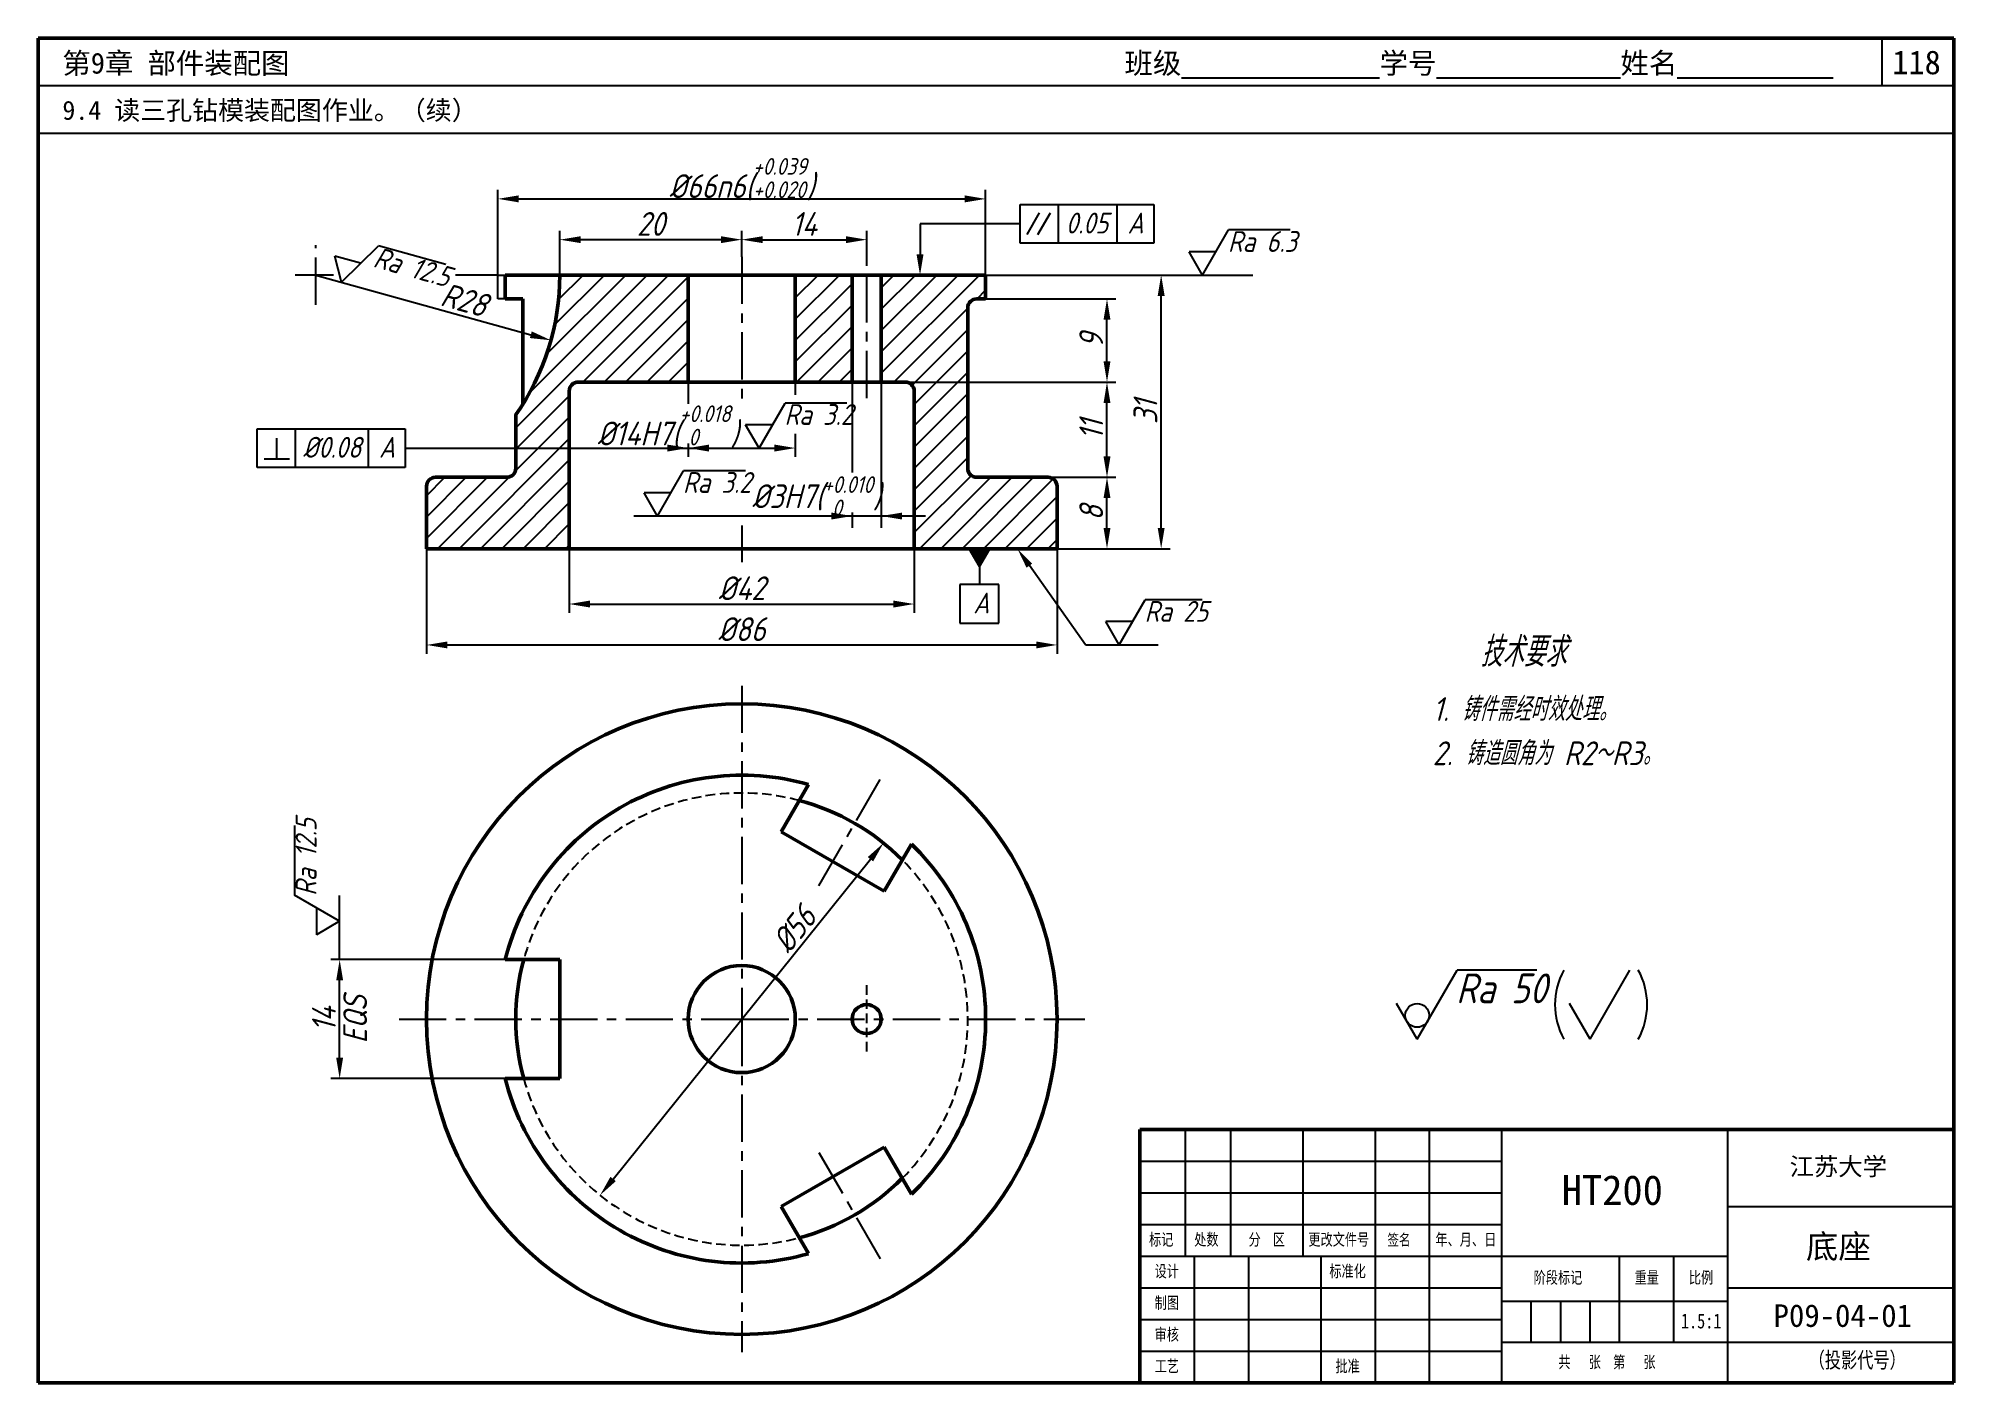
# Model space of a CAD drawing. Header units: millimetres. Extents: x 0 to 322, y 0 to 226.
import ezdxf

# ---------------------------------------------------------------- set-up
doc = ezdxf.new("R2010")
doc.units = ezdxf.units.MM
doc.header["$LTSCALE"] = 0.25
doc.header["$PDMODE"] = 33
doc.header["$PDSIZE"] = 1.5
doc.linetypes.add('CENTER', pattern=[50.8, 31.75, -6.35, 6.35, -6.35])
doc.linetypes.add('HIDDEN', pattern=[9.525, 6.35, -3.175])
for name, color, linetype in [('尺寸层', 7, 'Continuous'), ('点画线层', 7, 'CENTER'), ('细实线层', 7, 'Continuous'), ('虚线层', 7, 'HIDDEN')]:
    doc.layers.add(name, color=color, linetype=linetype)
doc.layers.add('粗实线层', color=7, linetype='Continuous', lineweight=50)
doc.styles.get("Standard").update_dxf_attribs({"font": 'gbeitc.shx', "height": 4, "bigfont": 'gbcbig.shx'})
doc.styles.add('宋体', font='', dxfattribs={"height": 3})
doc.styles.get('宋体').set_extended_font_data('SimSun')
doc.dimstyles.new('ISO-25', dxfattribs={"dimtxt": 4, "dimasz": 3.5, "dimexe": 1.5, "dimexo": 0, "dimgap": 0.65, "dimtad": 1, "dimtoh": 1, "dimdec": 0, "dimdsep": 46, "dimtxsty": 'Standard', "dimcen": 0, "dimclrd": 256, "dimclre": 256, "dimclrt": 256, "dimadec": 0, "dimazin": 0, "dimtfac": 1, "dimtdec": 0, "dimtmove": 0, "dimatfit": 2, "dimfxl": 0, "dimlwd": -1, "dimlwe": -1, "dimarcsym": 0})
pattern_1 = [(45, (-493.8632, -90.322), (-1.796051, 1.796051), [])]

# ---------------------------------------------------------------- blocks, each defined once
blk = doc.blocks.new('*D4')
at = {"layer": 'Defpoints', "color": 0, "ltscale": 0.5, "transparency": 16777216}
for p in [(159.26, 199.01), (77.26, 186.2), (159.26, 186.2)]:
    blk.add_point(p, dxfattribs=at)
at = {"layer": '尺寸层', "ltscale": 0.5, "transparency": 16777216}
for p, q in [((77.26, 186.2), (77.26, 200.51)), ((159.26, 186.2), (159.26, 200.51)), ((80.76, 199.01), (155.76, 199.01))]:
    blk.add_line(p, q, dxfattribs=at)
for points in [[(80.76, 199.59), (80.76, 198.42), (77.26, 199.01)], [(155.76, 199.59), (155.76, 198.42), (159.26, 199.01)]]:
    blk.add_solid(points, dxfattribs=at)
at = {"layer": '尺寸层', "ltscale": 0.5, "transparency": 16777216, "insert": (118.26, 202.31), "char_height": 4, "attachment_point": 5}
blk.add_mtext('%%C66n6({\\H0.7x;\\S+0.039^ +0.020;})', dxfattribs=at)
blk = doc.blocks.new('*D5')
at = {"layer": 'Defpoints', "color": 0, "ltscale": 0.5, "transparency": 16777216}
for p in [(65.26, 140.2), (171.26, 140.2), (171.26, 124.02)]:
    blk.add_point(p, dxfattribs=at)
at = {"layer": '尺寸层', "ltscale": 0.5, "transparency": 16777216}
for p, q in [((65.26, 140.2), (65.26, 122.52)), ((171.26, 140.2), (171.26, 122.52)), ((68.76, 124.02), (167.76, 124.02))]:
    blk.add_line(p, q, dxfattribs=at)
for points in [[(68.76, 124.6), (68.76, 123.44), (65.26, 124.02)], [(167.76, 124.6), (167.76, 123.44), (171.26, 124.02)]]:
    blk.add_solid(points, dxfattribs=at)
at = {"layer": '尺寸层', "ltscale": 0.5, "transparency": 16777216, "insert": (118.26, 126.67), "char_height": 4, "attachment_point": 5}
blk.add_mtext('%%C86', dxfattribs=at)
blk = doc.blocks.new('*D9')
at = {"layer": 'Defpoints', "color": 0, "transparency": 16777216}
for p in [(169.76, 152.2), (179.66, 152.2), (171.26, 140.2)]:
    blk.add_point(p, dxfattribs=at)
at = {"layer": '尺寸层', "transparency": 16777216}
for p, q in [((169.76, 152.2), (181.16, 152.2)), ((179.66, 143.7), (179.66, 148.7)), ((171.26, 140.2), (181.16, 140.2))]:
    blk.add_line(p, q, dxfattribs=at)
for points in [[(179.08, 148.7), (180.24, 148.7), (179.66, 152.2)], [(179.08, 143.7), (180.24, 143.7), (179.66, 140.2)]]:
    blk.add_solid(points, dxfattribs=at)
at = {"layer": '尺寸层', "transparency": 16777216, "insert": (177.01, 146.2), "char_height": 4, "attachment_point": 5, "rotation": 90}
blk.add_mtext('8', dxfattribs=at)
blk = doc.blocks.new('*D10')
at = {"layer": 'Defpoints', "color": 0, "transparency": 16777216}
for p in [(159.26, 182.2), (179.66, 182.2), (145.76, 168.2)]:
    blk.add_point(p, dxfattribs=at)
at = {"layer": '尺寸层', "transparency": 16777216}
for p, q in [((159.26, 182.2), (181.16, 182.2)), ((179.66, 171.7), (179.66, 178.7)), ((145.76, 168.2), (181.16, 168.2))]:
    blk.add_line(p, q, dxfattribs=at)
for points in [[(179.08, 178.7), (180.24, 178.7), (179.66, 182.2)], [(179.08, 171.7), (180.24, 171.7), (179.66, 168.2)]]:
    blk.add_solid(points, dxfattribs=at)
at = {"layer": '尺寸层', "transparency": 16777216, "insert": (177.01, 175.2), "char_height": 4, "attachment_point": 5, "rotation": 90}
blk.add_mtext('9', dxfattribs=at)
blk = doc.blocks.new('*D11')
at = {"layer": 'Defpoints', "color": 0, "transparency": 16777216}
for p in [(159.26, 186.2), (188.77, 186.2), (171.26, 140.2)]:
    blk.add_point(p, dxfattribs=at)
at = {"layer": '尺寸层', "transparency": 16777216}
for p, q in [((159.26, 186.2), (190.27, 186.2)), ((188.77, 143.7), (188.77, 182.7)), ((171.26, 140.2), (190.27, 140.2))]:
    blk.add_line(p, q, dxfattribs=at)
for points in [[(188.18, 182.7), (189.35, 182.7), (188.77, 186.2)], [(188.18, 143.7), (189.35, 143.7), (188.77, 140.2)]]:
    blk.add_solid(points, dxfattribs=at)
at = {"layer": '尺寸层', "transparency": 16777216, "insert": (186.12, 163.2), "char_height": 4, "attachment_point": 5, "rotation": 90}
blk.add_mtext('31', dxfattribs=at)
blk = doc.blocks.new('*D12')
at = {"layer": 'Defpoints', "color": 0, "transparency": 16777216}
for p in [(46.67, 186.2), (86.17, 175.24)]:
    blk.add_point(p, dxfattribs=at)
at = {"layer": '尺寸层', "transparency": 16777216}
blk.add_line((46.67, 186.2), (82.8, 176.17), dxfattribs=at)
blk.add_solid([(82.96, 176.73), (82.64, 175.61), (86.17, 175.24)], dxfattribs=at)
at = {"layer": '尺寸层', "transparency": 16777216, "insert": (71.62, 182.03), "char_height": 4, "attachment_point": 5, "rotation": 344.4812}
blk.add_mtext('R28', dxfattribs=at)
blk = doc.blocks.new('*D13')
at = {"layer": 'Defpoints', "color": 0, "transparency": 16777216}
for p in [(145.76, 168.2), (179.66, 168.2), (169.76, 152.2)]:
    blk.add_point(p, dxfattribs=at)
at = {"layer": '尺寸层', "transparency": 16777216}
for p, q in [((145.76, 168.2), (181.16, 168.2)), ((179.66, 155.7), (179.66, 164.7)), ((169.76, 152.2), (181.16, 152.2))]:
    blk.add_line(p, q, dxfattribs=at)
for points in [[(179.08, 164.7), (180.24, 164.7), (179.66, 168.2)], [(179.08, 155.7), (180.24, 155.7), (179.66, 152.2)]]:
    blk.add_solid(points, dxfattribs=at)
at = {"layer": '尺寸层', "transparency": 16777216, "insert": (177.01, 160.2), "char_height": 4, "attachment_point": 5, "rotation": 90}
blk.add_mtext('11', dxfattribs=at)
blk = doc.blocks.new('*D14')
at = {"layer": 'Defpoints', "color": 0, "transparency": 16777216}
for p in [(139.26, 192.15), (118.26, 189.28), (139.26, 189.28)]:
    blk.add_point(p, dxfattribs=at)
at = {"layer": '尺寸层', "transparency": 16777216}
for p, q in [((118.26, 189.28), (118.26, 193.65)), ((139.26, 189.28), (139.26, 193.65)), ((121.76, 192.15), (135.76, 192.15))]:
    blk.add_line(p, q, dxfattribs=at)
for points in [[(121.76, 192.73), (121.76, 191.57), (118.26, 192.15)], [(135.76, 192.73), (135.76, 191.57), (139.26, 192.15)]]:
    blk.add_solid(points, dxfattribs=at)
at = {"layer": '尺寸层', "transparency": 16777216, "insert": (128.76, 194.8), "char_height": 4, "attachment_point": 5}
blk.add_mtext('14', dxfattribs=at)
blk = doc.blocks.new('*D15')
at = {"layer": 'Defpoints', "color": 0, "transparency": 16777216}
for p in [(50.66, 71.12), (78.5, 71.12), (78.5, 51.12)]:
    blk.add_point(p, dxfattribs=at)
at = {"layer": '尺寸层', "transparency": 16777216}
for p, q in [((78.5, 71.12), (49.16, 71.12)), ((50.66, 54.62), (50.66, 67.62)), ((78.5, 51.12), (49.16, 51.12))]:
    blk.add_line(p, q, dxfattribs=at)
for points in [[(50.08, 67.62), (51.24, 67.62), (50.66, 71.12)], [(50.08, 54.62), (51.24, 54.62), (50.66, 51.12)]]:
    blk.add_solid(points, dxfattribs=at)
at = {"layer": '尺寸层', "transparency": 16777216, "insert": (48.01, 61.12), "char_height": 4, "attachment_point": 5, "rotation": 90}
blk.add_mtext('14', dxfattribs=at)
blk = doc.blocks.new('*D16')
at = {"layer": 'Defpoints', "color": 0, "transparency": 16777216}
for p in [(142.09, 90.72), (94.44, 31.52)]:
    blk.add_point(p, dxfattribs=at)
at = {"layer": '尺寸层', "transparency": 16777216}
blk.add_line((96.63, 34.24), (139.89, 88), dxfattribs=at)
for points in [[(139.44, 88.36), (140.35, 87.63), (142.09, 90.72)], [(96.18, 34.61), (97.09, 33.88), (94.44, 31.52)]]:
    blk.add_solid(points, dxfattribs=at)
at = {"layer": '尺寸层', "transparency": 16777216, "insert": (127.05, 76.26), "char_height": 4, "attachment_point": 5, "rotation": 51.174}
blk.add_mtext('%%C56', dxfattribs=at)
blk = doc.blocks.new('*D17')
at = {"layer": 'Defpoints', "color": 0, "transparency": 16777216}
for p in [(87.67, 192.15), (118.26, 189.28), (87.67, 186.2)]:
    blk.add_point(p, dxfattribs=at)
at = {"layer": '尺寸层', "transparency": 16777216}
for p, q in [((87.67, 186.2), (87.67, 193.65)), ((118.26, 189.28), (118.26, 193.65)), ((114.76, 192.15), (91.17, 192.15))]:
    blk.add_line(p, q, dxfattribs=at)
for points in [[(91.17, 192.73), (91.17, 191.57), (87.67, 192.15)], [(114.76, 192.73), (114.76, 191.57), (118.26, 192.15)]]:
    blk.add_solid(points, dxfattribs=at)
at = {"layer": '尺寸层', "transparency": 16777216, "insert": (102.96, 194.8), "char_height": 4, "attachment_point": 5}
blk.add_mtext('20', dxfattribs=at)
blk = doc.blocks.new('*D18')
at = {"layer": 'Defpoints', "color": 0, "transparency": 16777216}
for p in [(89.26, 140.2), (147.26, 140.2), (147.26, 130.9)]:
    blk.add_point(p, dxfattribs=at)
at = {"layer": '尺寸层', "transparency": 16777216}
for p, q in [((89.26, 140.2), (89.26, 129.4)), ((147.26, 140.2), (147.26, 129.4)), ((92.76, 130.9), (143.76, 130.9))]:
    blk.add_line(p, q, dxfattribs=at)
for points in [[(92.76, 131.48), (92.76, 130.31), (89.26, 130.9)], [(143.76, 131.48), (143.76, 130.31), (147.26, 130.9)]]:
    blk.add_solid(points, dxfattribs=at)
at = {"layer": '尺寸层', "transparency": 16777216, "insert": (118.26, 133.55), "char_height": 4, "attachment_point": 5}
blk.add_mtext('%%C42', dxfattribs=at)

msp = doc.modelspace()

# ---------------------------------------------------------------- hatches: boundary and pattern name
at = {"layer": '尺寸层'}
msp.add_hatch(color=256, dxfattribs=at).paths.add_polyline_path([(159.96, 140.2), (156.47, 140.2), (158.22, 137.19)])
at = {"layer": '细实线层'}
h = msp.add_hatch(dxfattribs=at)
h.set_pattern_fill('ANSI31', color=256, scale=0.8, style=0)
h.set_pattern_definition(pattern_1)
h.paths.add_polyline_path([(109.26, 168.2), (109.26, 186.2), (87.67, 186.2, -0.153802), (80.26, 162.7), (80.26, 153.7, -0.414214), (78.76, 152.2), (66.76, 152.2, 0.414214), (65.26, 150.7), (65.26, 140.2), (89.26, 140.2), (89.26, 166.7, -0.414214), (90.76, 168.2)])
h = msp.add_hatch(dxfattribs=at)
h.set_pattern_fill('ANSI31', color=256, scale=0.8, style=0)
h.set_pattern_definition(pattern_1)
h.paths.add_polyline_path([(136.83, 186.2), (129.76, 186.2), (127.26, 186.2), (127.26, 168.2), (136.83, 168.2), (136.83, 175.2)])
h = msp.add_hatch(dxfattribs=at)
h.set_pattern_fill('ANSI31', color=256, scale=0.8, style=0)
h.set_pattern_definition([(45, (28.1088, 30.9445), (-1.79605, 1.79605), [])])
h.paths.add_polyline_path([(156.26, 180.7, -0.414214), (157.76, 182.2), (159.26, 182.2), (159.26, 186.2), (141.7, 186.2), (141.7, 175.2), (141.7, 168.2), (145.76, 168.2, -0.414214), (147.26, 166.7), (147.26, 140.2), (171.26, 140.2), (171.26, 150.7, 0.414214), (169.76, 152.2), (157.76, 152.2, -0.414214), (156.26, 153.7)])

# ---------------------------------------------------------------- linework, layer by layer
at = {"lineweight": 50}
for p, q in [((322, 226), (0, 226)), ((0, 226), (0, 0)), ((322, 0), (322, 226)), ((322, 42.56), (185.2, 42.56)), ((185.2, 42.56), (185.2, 0)), ((0, 0), (322, 0))]:
    msp.add_line(p, q, dxfattribs=at)
for p, q in [((310, 218), (310, 226)), ((322, 218), (0, 218)), ((322, 210), (0, 210)), ((192.8, 42.56), (192.8, 21.28)), ((200.4, 42.56), (200.4, 21.28)), ((212.56, 42.56), (212.56, 21.28)), ((224.72, 42.56), (224.72, 0)), ((233.84, 42.56), (233.84, 0)), ((246, 42.56), (246, 0)), ((284, 42.56), (284, 0)), ((185.2, 37.24), (246, 37.24)), ((185.2, 31.92), (246, 31.92)), ((284, 29.64), (322, 29.64)), ((185.2, 26.6), (246, 26.6)), ((185.2, 21.28), (284, 21.28)), ((194.32, 21.28), (194.32, 0)), ((203.44, 21.28), (203.44, 0)), ((215.6, 21.28), (215.6, 0)), ((265.76, 21.28), (265.76, 6.84)), ((274.88, 21.28), (274.88, 6.84)), ((185.2, 15.96), (246, 15.96)), ((246, 13.68), (284, 13.68)), ((250.94, 13.68), (250.94, 6.84)), ((255.88, 13.68), (255.88, 6.84)), ((260.82, 13.68), (260.82, 6.84)), ((284, 15.96), (322, 15.96)), ((185.2, 10.64), (246, 10.64)), ((246, 6.84), (322, 6.84)), ((284, 6.84), (292.17, 6.84)), ((284, 6.84), (292.17, 6.84)), ((185.2, 5.32), (246, 5.32))]:
    msp.add_line(p, q)
at = {"layer": '尺寸层'}
for p, q in [((165.05, 191.55), (165.05, 198.06)), ((165.05, 198.06), (187.55, 198.06)), ((166.22, 193), (168.33, 196.67)), ((168.02, 193), (170.14, 196.67)), ((171.48, 191.55), (171.48, 198.06)), ((181.29, 198.06), (181.29, 191.55)), ((187.55, 198.06), (187.55, 191.55)), ((165.05, 194.81), (148.23, 194.81)), ((195.72, 186.2), (200.1, 193.78)), ((210.48, 193.78), (200.1, 193.78)), ((50.96, 185.01), (57.2, 191.14)), ((68.52, 188), (57.2, 191.14)), ((187.55, 191.55), (165.05, 191.55)), ((197.98, 190.12), (193.46, 190.12)), ((195.72, 186.2), (193.46, 190.12)), ((54.19, 188.19), (49.83, 189.4)), ((50.96, 185.01), (49.83, 189.4)), ((190.27, 186.2), (204.19, 186.2)), ((109.26, 168.2), (109.26, 164.55)), ((127.26, 168.2), (127.26, 166.07)), ((121.17, 157.12), (125.55, 164.69)), ((135.94, 164.69), (125.55, 164.69)), ((123.44, 161.04), (118.91, 161.04)), ((121.17, 157.12), (118.91, 161.04)), ((36.81, 153.87), (36.81, 160.37)), ((36.81, 160.37), (61.7, 160.37)), ((40.09, 155.31), (40.09, 158.76)), ((43.24, 153.87), (43.24, 160.37)), ((55.44, 160.37), (55.44, 153.87)), ((61.7, 160.37), (61.7, 153.87)), ((37.97, 155.31), (42.21, 155.31)), ((61.7, 153.87), (36.81, 153.87)), ((104.11, 145.69), (108.48, 153.27)), ((118.87, 153.27), (108.48, 153.27)), ((106.37, 149.61), (101.85, 149.61)), ((104.11, 145.69), (101.85, 149.61)), ((158.22, 137.19), (156.47, 140.2)), ((159.96, 140.2), (156.47, 140.2)), ((158.22, 137.19), (159.96, 140.2)), ((158.22, 137.19), (158.22, 134.17)), ((161.49, 134.17), (154.94, 134.17)), ((154.94, 134.17), (154.94, 127.68)), ((161.49, 127.68), (161.49, 134.17)), ((181.71, 124.02), (186.09, 131.6)), ((195.66, 131.6), (186.09, 131.6)), ((154.94, 127.68), (161.49, 127.68)), ((183.98, 127.94), (179.45, 127.94)), ((181.71, 124.02), (179.45, 127.94)), ((176.05, 124.02), (188.28, 124.02)), ((43.08, 93.69), (43.08, 81.94)), ((50.66, 77.57), (43.08, 81.94)), ((50.66, 71.12), (50.66, 81.88)), ((46.74, 79.83), (46.74, 75.31)), ((50.66, 77.57), (46.74, 75.31)), ((231.81, 57.75), (238.51, 69.35)), ((251.9, 69.35), (238.51, 69.35)), ((260.89, 57.75), (267.58, 69.35)), ((231.81, 57.75), (228.35, 63.75)), ((260.89, 57.75), (257.42, 63.75))]:
    msp.add_line(p, q, dxfattribs=at)
at = {"layer": '尺寸层', "ltscale": 0.5}
for p, q in [((148.23, 194.81), (148.23, 189.7)), ((136.83, 168.2), (136.83, 153)), ((141.7, 168.2), (141.7, 143.69)), ((109.26, 157.88), (109.26, 155.62)), ((127.26, 159.52), (127.26, 155.62)), ((61.7, 157.12), (123.76, 157.12)), ((149.14, 145.69), (100.12, 145.69)), ((136.83, 146.28), (136.83, 143.69)), ((176.05, 124.02), (166.61, 137.35))]:
    msp.add_line(p, q, dxfattribs=at)
at = {"layer": '尺寸层'}
msp.add_circle((231.81, 61.75), 2, dxfattribs=at)
for centre, start, end in [((266.93, 63.55), 151.0254, 208.9746), ((258.5, 63.55), 331.0254, 28.9746)]:
    msp.add_arc(centre, 11.97, start, end, dxfattribs=at)
at = {"layer": '尺寸层', "ltscale": 0.5}
for points in [[(148.81, 189.7), (147.64, 189.7), (148.23, 186.2)], [(105.76, 156.53), (105.76, 157.7), (109.26, 157.12)], [(112.76, 157.7), (112.76, 156.53), (109.26, 157.12)], [(123.76, 157.7), (123.76, 156.53), (127.26, 157.12)], [(133.33, 146.27), (133.33, 145.11), (136.83, 145.69)], [(145.2, 146.27), (145.2, 145.11), (141.7, 145.69)], [(166.13, 137.01), (167.09, 137.69), (164.59, 140.2)]]:
    msp.add_solid(points, dxfattribs=at)
at = {"layer": '点画线层'}
for p, q in [((46.67, 181.2), (46.67, 191.2)), ((118.26, 189.28), (118.26, 164.78)), ((139.26, 165.53), (139.26, 189.28)), ((49.63, 186.2), (43.17, 186.2)), ((77.26, 186.2), (70.14, 186.2)), ((118.26, 144.12), (118.26, 137.95)), ((118.26, 117.17), (118.26, 61.12)), ((131.2, 83.53), (142.18, 102.55)), ((60.65, 61.12), (118.26, 61.12)), ((118.26, 61.12), (118.26, 5.15)), ((118.26, 61.12), (175.91, 61.12)), ((131.2, 38.71), (142.18, 19.69))]:
    msp.add_line(p, q, dxfattribs=at)
at = {"layer": '粗实线层', "ltscale": 0.5}
for p, q in [((78.5, 186.2), (159.26, 186.2)), ((78.5, 182.2), (78.5, 186.2)), ((109.26, 186.2), (109.26, 168.2)), ((127.26, 186.2), (127.26, 168.2)), ((136.83, 186.2), (136.83, 168.2)), ((141.7, 186.2), (141.7, 168.2)), ((159.26, 182.2), (159.26, 186.2)), ((78.5, 182.2), (81.47, 182.2)), ((81.47, 182.2), (81.47, 164.54)), ((156.26, 153.7), (156.26, 180.7)), ((157.76, 182.2), (159.26, 182.2)), ((127.26, 168.2), (90.76, 168.2)), ((127.26, 168.2), (145.76, 168.2)), ((89.26, 166.7), (89.26, 140.2)), ((147.26, 166.7), (147.26, 140.2)), ((80.26, 162.7), (80.26, 153.7)), ((66.76, 152.2), (78.76, 152.2)), ((169.76, 152.2), (157.76, 152.2)), ((65.26, 140.2), (65.26, 150.7)), ((171.26, 140.2), (171.26, 150.7)), ((118.26, 140.2), (65.26, 140.2)), ((118.26, 140.2), (171.26, 140.2)), ((129.48, 100.55), (124.9, 92.62)), ((142.22, 82.62), (124.9, 92.62)), ((146.8, 90.55), (142.22, 82.62)), ((78.5, 71.12), (87.67, 71.12)), ((87.67, 71.12), (87.67, 51.12)), ((78.5, 51.12), (87.67, 51.12)), ((124.9, 29.62), (142.22, 39.62)), ((146.8, 31.69), (142.22, 39.62)), ((129.48, 21.69), (124.9, 29.62))]:
    msp.add_line(p, q, dxfattribs=at)
for centre, radius in [((118.26, 61.12), 53), ((118.26, 61.12), 9), ((139.26, 61.12), 2.44)]:
    msp.add_circle(centre, radius, dxfattribs=at)
for centre, radius, start, end in [((46.67, 186.2), 41, 324.9245, 0), ((157.76, 180.7), 1.5, 90, 180), ((90.76, 166.7), 1.5, 90, 180), ((145.76, 166.7), 1.5, 0, 90), ((66.76, 150.7), 1.5, 90, 180), ((78.76, 153.7), 1.5, 270, 0), ((157.76, 153.7), 1.5, 180, 270), ((169.76, 150.7), 1.5, 0, 90), ((118.26, 61.12), 41, 74.117, 165.883), ((118.26, 61.12), 38, 44.7425, 75.2575), ((118.26, 61.12), 41, 314.117, 45.883), ((118.26, 61.12), 38, 164.7425, 195.2575), ((118.26, 61.12), 41, 194.117, 285.883), ((118.26, 61.12), 38, 284.7425, 315.2575)]:
    msp.add_arc(centre, radius, start, end, dxfattribs=at)
at = {"layer": '细实线层', "ltscale": 0.5}
msp.add_line((77.26, 182.2), (77.26, 186.2), dxfattribs=at)
at = {"layer": '细实线层'}
for p, q in [((77.26, 186.2), (78.5, 186.2)), ((78.5, 182.2), (77.26, 182.2))]:
    msp.add_line(p, q, dxfattribs=at)
at = {"layer": '虚线层'}
msp.add_line((139.26, 55.69), (139.26, 67.42), dxfattribs=at)
for start, end in [(75.2575, 164.7425), (315.2575, 44.7425), (195.2575, 284.7425)]:
    msp.add_arc((118.26, 61.12), 38, start, end, dxfattribs=at)

# ---------------------------------------------------------------- texts
at = {"style": '宋体'}
for s, height, p in [('第9章 部件装配图', 3.5, (4.05, 220.07)), ('班级%%U              %%U学号%%U             %%U姓名%%U           ', 3.5, (182.61, 220.07)), ('118', 4, (311.67, 219.96)), ('9.4 读三孔钻模装配图作业。（续）', 3.2, (4.05, 212.3)), ('江苏大学', 3, (294.42, 34.85)), ('HT200', 5, (256.11, 29.89)), ('底座', 4, (297.16, 20.9)), ('P09-04-01', 3.8, (291.72, 9.38))]:
    msp.add_text(s, height=height, dxfattribs=at).set_placement(p)
for s, height, width, p in [('标记', 2, 0.75, (186.72, 23.07)), ('处数', 2, 0.75, (194.32, 23.07)), ('分  区', 2, 0.75, (203.46, 23.07)), ('更改文件号', 2, 0.75, (213.51, 23.07)), ('签名', 1.9, 0.75, (226.8, 23.07)), ('年、月、日', 2, 0.75, (234.87, 23.07)), ('设计', 2, 0.75, (187.67, 17.75)), ('标准化', 2, 0.75, (217.04, 17.75)), ('阶段标记', 2, 0.75, (251.38, 16.68)), ('重量', 2, 0.75, (268.36, 16.68)), ('比例', 2, 0.75, (277.48, 16.68)), ('制图', 2, 0.75, (187.67, 12.43)), ('1.5:1', 2.5, 0.8, (276.15, 9.13)), ('审核', 2, 0.75, (187.67, 7.11)), ('工艺', 2, 0.75, (187.67, 1.79)), ('批准', 2, 0.75, (218.07, 1.79)), ('共   张  第   张', 2, 0.75, (255.54, 2.49)), ('（投影代号）', 2.66, 0.75, (297.62, 2.49))]:
    msp.add_text(s, height=height, dxfattribs=dict(at, width=width)).set_placement(p)
at = {"layer": '尺寸层'}
for s, height, p in [('0.05', 3.5, (172.73, 193.19)), ('A', 3.5, (183.12, 193.19)), ('Ra 6.3', 3.5, (199.99, 190.09)), ('Ra 3.2', 3.5, (125.44, 161.01)), ('%%C0.08', 3.5, (44.49, 155.5)), ('A', 3.5, (57.27, 155.5)), ('Ra 3.2', 3.5, (108.37, 149.58)), ('A', 3.5, (157.18, 129.32)), ('Ra 25', 3.5, (185.98, 127.91)), ('技术要求', 5, (242.45, 120.37, -16.94)), ('1. 铸件需经时效处理。', 4, (234.41, 111.24)), ('2. 铸造圆角为 R2～R3。', 4, (234.41, 103.81)), ('Ra 50', 5, (238.34, 63.79))]:
    msp.add_text(s, height=height, dxfattribs=at).set_placement(p)
for s, height, rotation, p in [('Ra 12.5', 3.5, 344.4812, (56.11, 187.62)), ('Ra 12.5', 3.5, 90, (46.77, 81.84)), ('EQS', 4, 90, (55.27, 57.04))]:
    msp.add_text(s, height=height, rotation=rotation, dxfattribs=at).set_placement(p)
at = {"layer": '尺寸层', "ltscale": 0.5, "char_height": 4, "attachment_point": 5}
for s, insert in [('%%C14H7({\\H0.7x;\\S+0.018^  0;})', (105.83, 160.73)), ('\\A1;%%C3H7({\\H0.7x;\\S+0.010^  0;})', (130.79, 149.02))]:
    msp.add_mtext(s, dxfattribs=dict(at, insert=insert))

# ---------------------------------------------------------------- dimensions: what is measured, and where the dimension line sits
at = {"layer": '尺寸层', "ltscale": 0.5}
for base, p1, p2, text, picture, middle in [((159.26, 199.01), (77.26, 186.2), (159.26, 186.2), '%%C66n6({\\H0.7x;\\S+0.039^ +0.020;})', '*D4', (118.26, 202.31)), ((171.26, 124.02), (65.26, 140.2), (171.26, 140.2), '%%C86', '*D5', (118.26, 126.67))]:
    dim = msp.add_linear_dim(base=base, p1=p1, p2=p2, text=text, dimstyle='ISO-25', dxfattribs=at)
    dim.commit()
    dim.dimension.update_dxf_attribs({"geometry": picture, "text_midpoint": middle})
at = {"layer": '尺寸层'}
for base, p1, p2, text, picture, middle in [((87.67, 192.15), (118.26, 189.28), (87.67, 186.2), '20', '*D17', (102.96, 194.8)), ((139.26, 192.15), (118.26, 189.28), (139.26, 189.28), '14', '*D14', (128.76, 194.8)), ((147.26, 130.9), (89.26, 140.2), (147.26, 140.2), '%%C42', '*D18', (118.26, 133.55))]:
    dim = msp.add_linear_dim(base=base, p1=p1, p2=p2, text=text, dimstyle='ISO-25', dxfattribs=at)
    dim.commit()
    dim.dimension.update_dxf_attribs({"geometry": picture, "text_midpoint": middle})
dim = msp.add_radius_dim(center=(46.67, 186.2), mpoint=(86.17, 175.24), text='R28', dimstyle='ISO-25', dxfattribs=at)
dim.commit()
dim.dimension.update_dxf_attribs({"geometry": '*D12', "text_midpoint": (70.92, 179.47), "dimtype": 164})
for base, p1, p2, text, picture, middle in [((188.77, 186.2), (171.26, 140.2), (159.26, 186.2), '31', '*D11', (186.12, 163.2)), ((179.66, 182.2), (145.76, 168.2), (159.26, 182.2), '9', '*D10', (177.01, 175.2)), ((179.66, 168.2), (169.76, 152.2), (145.76, 168.2), '11', '*D13', (177.01, 160.2)), ((179.66, 152.2), (171.26, 140.2), (169.76, 152.2), '8', '*D9', (177.01, 146.2)), ((50.66, 71.12), (78.5, 51.12), (78.5, 71.12), '14', '*D15', (48.01, 61.12))]:
    dim = msp.add_linear_dim(base=base, p1=p1, p2=p2, angle=90, text=text, dimstyle='ISO-25', dxfattribs=at)
    dim.commit()
    dim.dimension.update_dxf_attribs({"geometry": picture, "text_midpoint": middle})
dim = msp.add_diameter_dim_2p(p1=(94.44, 31.52), p2=(142.09, 90.72), text='%%C56', dimstyle='ISO-25', dxfattribs=at)
dim.commit()
dim.dimension.update_dxf_attribs({"geometry": '*D16', "text_midpoint": (129.11, 74.6), "dimtype": 163})

doc.saveas('drawing.dxf')
